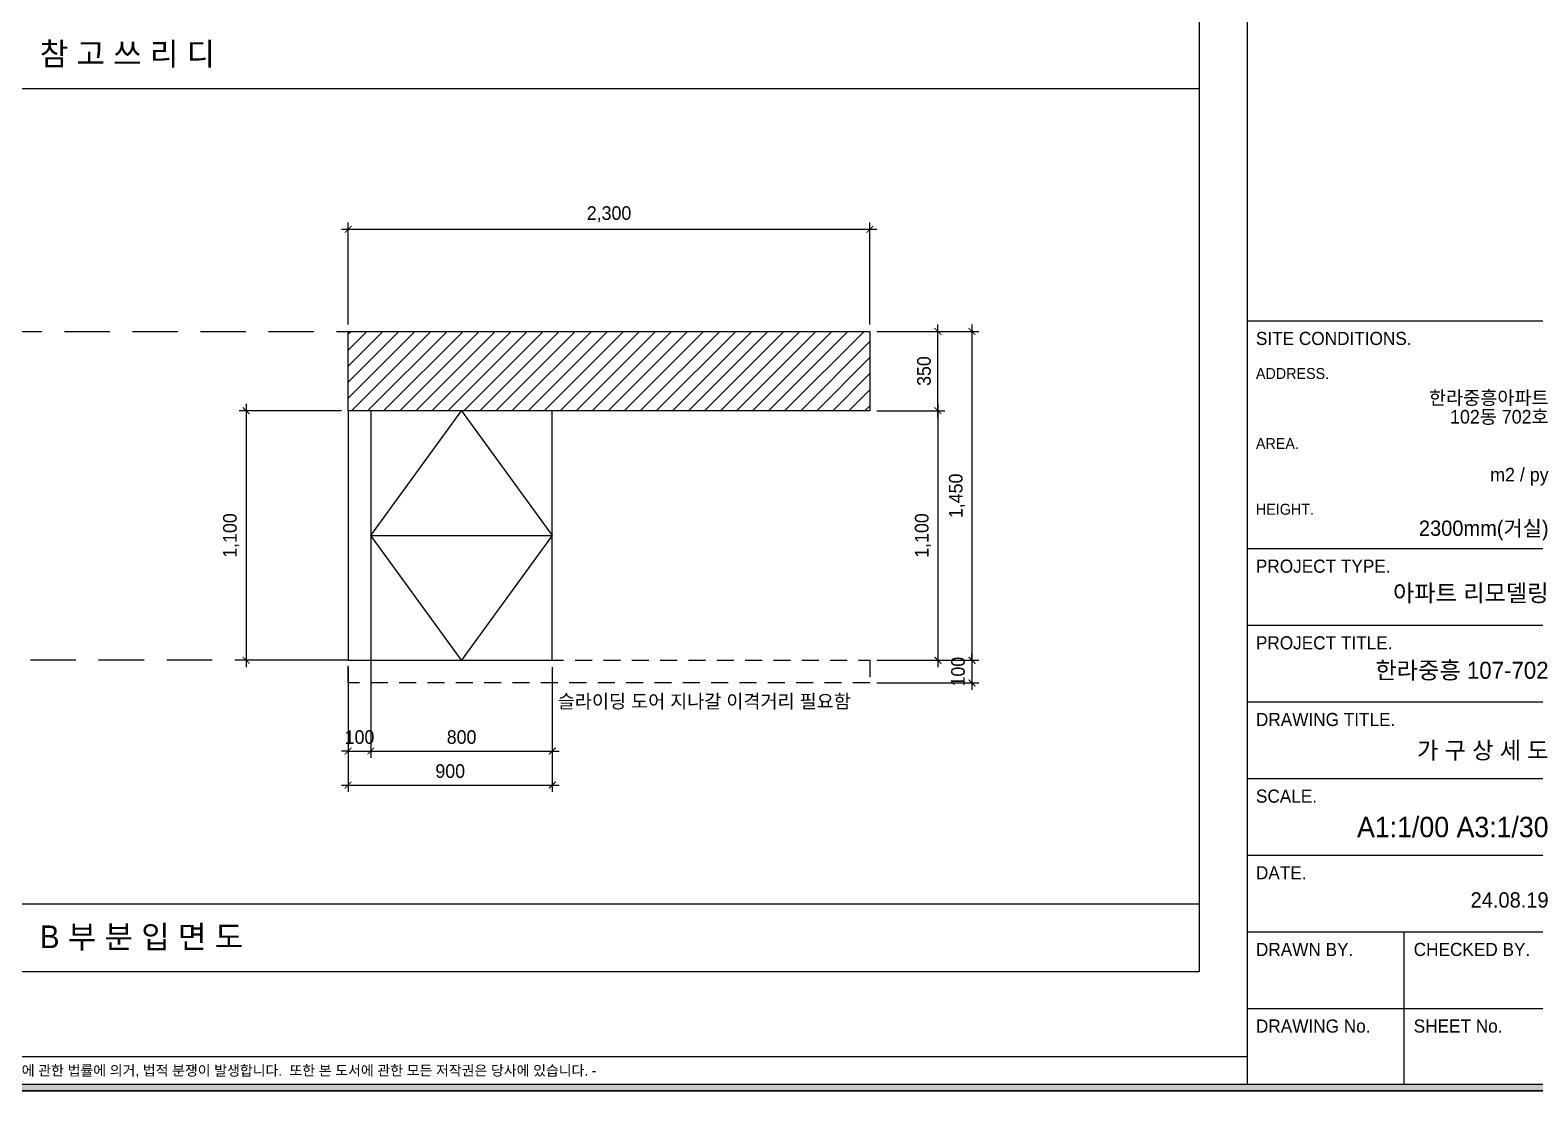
# Model space of a CAD drawing. Header units: inches. Extents: x 4374 to 164780, y 597 to 50243.
# Drawn here: x 79377 to 86011, y 25633 to 30309 of the extents above; entities that cross this region are included whole.
import ezdxf
from ezdxf.enums import TextEntityAlignment as Align

# ---------------------------------------------------------------- set-up
doc = ezdxf.new("R2010")
doc.units = ezdxf.units.IN
doc.header["$LTSCALE"] = 50
doc.header["$MEASUREMENT"] = 0
doc.header["$PDSIZE"] = 700.071425
doc.linetypes.add('DH-HID2', pattern=[1.2, 0.8, -0.4])
doc.linetypes.add('HID', pattern=[2.5, 1.5, -1])
for name, color, linetype in [('0-ELC TEXT', 7, 'Continuous'), ('03-WAL NEW', 3, 'Continuous'), ('06-FUR', 6, 'Continuous'), ('07-DIM WAL', 5, 'Continuous'), ('3.기호.계단선', 30, 'Continuous'), ('CO-BATH', 6, 'Continuous'), ('F-SYM', 7, 'Continuous'), ('FORM(YOURNAME)-11', 1, 'Continuous'), ('FORM(YOURNAME)-11 @ 1', 1, 'Continuous')]:
    doc.layers.add(name, color=color, linetype=linetype)
doc.styles.add('HY 울릉도 L', font='')
doc.styles.add('YOURNAME', font='HY울릉도M.TTF')
doc.styles.add('코레일둥고', font='Korail_Round_Gothic_Medium.ttf')
doc.styles.get('HY 울릉도 L').set_extended_font_data('HY울릉도L')
doc.dimstyles.new('30', dxfattribs={"dimscale": 30, "dimtxt": 2, "dimasz": 1, "dimexe": 1, "dimexo": 1, "dimgap": 1, "dimtad": 1, "dimdec": 0, "dimrnd": 0.05, "dimdsep": 46, "dimlunit": 6, "dimtxsty": 'HY 울릉도 L', "dimblk": 'ARCHTICK', "dimcen": 2.5, "dimdle": 1, "dimclrd": 133, "dimclre": 133, "dimclrt": 30, "dimadec": 0, "dimazin": 0, "dimtfac": 1, "dimtdec": 0, "dimtix": 1, "dimtmove": 2, "dimatfit": 3, "dimldrblk": 'ARCHTICK', "dimfxl": 0, "dimlwd": -1, "dimlwe": -1, "dimarcsym": 0})

# ---------------------------------------------------------------- blocks, each defined once
blk = doc.blocks.new('FORM-PLAN')
at = {"layer": 'FORM(YOURNAME)-11'}
h = blk.add_hatch(color=256, dxfattribs=at)
h.dxf.hatch_style = 1
h.paths.add_polyline_path([(-71444, 55115), (10556, 55115), (10556, 54915), (-71444, 54915)])
h.paths.add_polyline_path([(-71444, -2085), (10556, -2085), (10556, -2285), (-71444, -2285)])
at = {"layer": 'Defpoints', "color": 158}
for p, q in [((1346, 54915), (1346, -2085)), ((1346, -1285), (-71444, -1285))]:
    blk.add_line(p, q, dxfattribs=at)
for points in [[(-71444, -2285), (10556, -2285), (10556, 55115), (-71444, 55115)], [(-69444, 53115), (-64, 53115), (-64, 1215), (-69444, 1215)]]:
    blk.add_lwpolyline(points, close=True, dxfattribs=at)
at = {"layer": 'FORM(YOURNAME)-11', "color": 14}
for p, q in [((1346, 20344), (10556, 20344)), ((1346, 13651), (10556, 13651)), ((1346, 11398), (10556, 11398)), ((1346, 9146), (10556, 9146)), ((1346, 6893), (10556, 6893)), ((1346, 4641), (10556, 4641)), ((1346, 2388), (10556, 2388)), ((5951, 2388), (5951, -2085)), ((1346, 136), (10556, 136))]:
    blk.add_line(p, q, dxfattribs=at)
at = {"layer": 'FORM(YOURNAME)-11'}
blk.add_lwpolyline([(-71444, -2085), (10556, -2085), (10556, -2285), (-71444, -2285)], close=True, dxfattribs=at)
at = {"layer": 'FORM(YOURNAME)-11', "color": 14, "style": 'YOURNAME'}
for s, height, p in [('SITE CONDITIONS.', 386.14, (1603, 19829)), ('PROJECT TYPE.', 386.14, (1603, 13136)), ('PROJECT TITLE.', 386.14, (1603, 10883)), ('DRAWING TITLE.', 386.14, (1603, 8631)), ('SCALE.', 386.1, (1603, 6378)), ('DATE.', 386.1, (1603, 4126)), ('DRAWN BY.', 386.1, (1603, 1873)), ('CHECKED BY.', 386.14, (6240, 1873)), ('DRAWING No.', 386.14, (1603, -379)), ('SHEET No.', 386.1, (6240, -379))]:
    blk.add_text(s, height=height, dxfattribs=at).set_placement(p, align=Align.MIDDLE_LEFT)
at = {"layer": 'FORM(YOURNAME)-11', "color": 251, "style": 'YOURNAME'}
for s, p in [('ADDRESS.', (1603, 18799)), ('AREA.', (1603, 16740)), ('HEIGHT.', (1603, 14809))]:
    blk.add_text(s, height=321.8, dxfattribs=at).set_placement(p, align=Align.MIDDLE_LEFT)
at = {"layer": 'FORM(YOURNAME)-11', "color": 1, "style": 'YOURNAME'}
blk.add_text("- 본 도서는 어떠한 경우에도 무단으로 도용할 수 없으며 도용시 '지적재산권' 보호에 관한 법률에 의거, 법적 분쟁이 발생합니다.  또한 본 도서에 관한 모든 저작권은 당사에 있습니다. -", height=300, dxfattribs=at).set_placement((-32990, -1685), align=Align.MIDDLE_CENTER)
at = {"layer": 'FORM(YOURNAME)-11', "color": 3, "style": 'YOURNAME'}
for tag, height, p in [('1', 450, (9905, 18188)), ('2', 450, (9905, 17544)), ('3', 450, (9905, 16257)), ('4', 450, (9905, 14326)), ('5', 515, (9905, 12009)), ('6', 515, (9905, 9757)), ('7', 515, (9905, 7504)), ('8', 515, (9905, 5252)), ('9', 515, (9905, 2999)), ('10', 515, (5655, 811)), ('11', 515, (9905, 747)), ('12', 515, (5655, -1441)), ('13', 515, (9905, -1441))]:
    blk.add_attdef(tag, text='', height=height, dxfattribs=at).set_placement(p, align=Align.MIDDLE_RIGHT)
blk = doc.blocks.new('*U580')
at = {"layer": 'F-SYM'}
ref = blk.add_blockref('FORM-PLAN', (84541.1, 25975.3), dxfattribs=dict(at, xscale=0.15, yscale=0.15, zscale=0.15))
ref.add_attrib('4', '2300mm(거실)', dxfattribs={"layer": 'FORM(YOURNAME)-11 @ 1', "color": 3, "height": 67.5, "style": 'YOURNAME'}).set_placement((86071.8, 28113), align=Align.MIDDLE_RIGHT)
ref.add_attrib('3', ' m2 / py', dxfattribs={"layer": 'FORM(YOURNAME)-11 @ 1', "color": 3, "height": 60, "style": 'YOURNAME'}).set_placement((86071.8, 28349.2), align=Align.MIDDLE_RIGHT)
ref.add_attrib('2', '102동 702호', dxfattribs={"layer": 'FORM(YOURNAME)-11 @ 1', "color": 3, "height": 60, "style": 'YOURNAME'}).set_placement((86071.8, 28604.5), align=Align.MIDDLE_RIGHT)
ref.add_attrib('1', '한라중흥아파트', dxfattribs={"layer": 'FORM(YOURNAME)-11 @ 1', "color": 3, "height": 60, "style": 'YOURNAME'}).set_placement((86071.8, 28688.1), align=Align.MIDDLE_RIGHT)
ref.add_attrib('5', '아파트 리모델링', dxfattribs={"layer": 'FORM(YOURNAME)-11 @ 1', "color": 3, "height": 75, "style": 'YOURNAME'}).set_placement((86071.8, 27827.3), align=Align.MIDDLE_RIGHT)
ref.add_attrib('6', '한라중흥 107-702', dxfattribs={"layer": 'FORM(YOURNAME)-11 @ 1', "color": 3, "height": 75, "style": 'YOURNAME'}).set_placement((86071.8, 27486.9), align=Align.MIDDLE_RIGHT)
ref.add_attrib('7', '가 구 상 세 도', dxfattribs={"layer": 'FORM(YOURNAME)-11 @ 1', "color": 3, "height": 75, "style": 'YOURNAME'}).set_placement((86071.8, 27134.2), align=Align.MIDDLE_RIGHT)
ref.add_attrib('8', 'A1:1/00 A3:1/30', dxfattribs={"layer": 'FORM(YOURNAME)-11 @ 1', "color": 3, "height": 90, "style": 'YOURNAME'}).set_placement((86071.8, 26795.9), align=Align.MIDDLE_RIGHT)
ref.add_attrib('9', '24.08.19', dxfattribs={"layer": 'FORM(YOURNAME)-11 @ 1', "color": 3, "height": 67.5, "style": 'YOURNAME'}).set_placement((86071.8, 26474.5), align=Align.MIDDLE_RIGHT)
blk = doc.blocks.new('_ArchTick')
at = {"color": 0, "linetype": 'ByBlock', "const_width": 0.15}
blk.add_lwpolyline([(-0.5, -0.5), (0.5, 0.5)], dxfattribs=at)
blk = doc.blocks.new('*D378')
at = {"layer": '07-DIM WAL', "color": 133}
for p, q in [((80779.7, 29010.8), (80779.7, 29460.8)), ((83079.7, 29010.8), (83079.7, 29460.8)), ((80749.7, 29430.8), (83109.7, 29430.8))]:
    blk.add_line(p, q, dxfattribs=at)
at = {"layer": 'Defpoints', "color": 0}
for p in [(83079.7, 29430.8), (80779.7, 28980.8), (83079.7, 28980.8)]:
    blk.add_point(p, dxfattribs=at)
at = {"layer": '07-DIM WAL', "color": 133, "xscale": 30, "yscale": 30, "zscale": 30, "rotation": 180}
blk.add_blockref('_ArchTick', (80779.7, 29430.8), dxfattribs=at)
at = {"layer": '07-DIM WAL', "color": 133, "xscale": 30, "yscale": 30, "zscale": 30}
blk.add_blockref('_ArchTick', (83079.7, 29430.8), dxfattribs=at)
at = {"layer": '07-DIM WAL', "color": 30, "insert": (81929.7, 29496.8), "char_height": 60, "attachment_point": 5, "style": 'HY 울릉도 L'}
blk.add_mtext('2,300', dxfattribs=at)
blk = doc.blocks.new('*D379')
at = {"layer": '07-DIM WAL', "color": 133}
for p, q in [((80779.7, 27500.8), (80779.7, 26950.8)), ((81679.7, 27500.8), (81679.7, 26950.8)), ((80749.7, 26980.8), (81709.7, 26980.8))]:
    blk.add_line(p, q, dxfattribs=at)
at = {"layer": 'Defpoints', "color": 0}
for p in [(80779.7, 27530.8), (81679.7, 27530.8), (81679.7, 26980.8)]:
    blk.add_point(p, dxfattribs=at)
at = {"layer": '07-DIM WAL', "color": 133, "xscale": 30, "yscale": 30, "zscale": 30, "rotation": 180}
blk.add_blockref('_ArchTick', (80779.7, 26980.8), dxfattribs=at)
at = {"layer": '07-DIM WAL', "color": 133, "xscale": 30, "yscale": 30, "zscale": 30}
blk.add_blockref('_ArchTick', (81679.7, 26980.8), dxfattribs=at)
at = {"layer": '07-DIM WAL', "color": 30, "insert": (81229.7, 27042.1), "char_height": 60, "attachment_point": 5, "style": 'HY 울릉도 L'}
blk.add_mtext('900', dxfattribs=at)
blk = doc.blocks.new('*D380')
at = {"layer": '07-DIM WAL', "color": 133}
for p, q in [((83529.7, 29010.8), (83529.7, 27500.8)), ((83109.7, 28980.8), (83559.7, 28980.8)), ((83109.7, 27530.8), (83559.7, 27530.8))]:
    blk.add_line(p, q, dxfattribs=at)
at = {"layer": 'Defpoints', "color": 0}
for p in [(83079.7, 28980.8), (83079.7, 27530.8), (83529.7, 27530.8)]:
    blk.add_point(p, dxfattribs=at)
at = {"layer": '07-DIM WAL', "color": 133, "xscale": 30, "yscale": 30, "zscale": 30}
for p, rotation in [((83529.7, 28980.8), 90), ((83529.7, 27530.8), 270)]:
    blk.add_blockref('_ArchTick', p, dxfattribs=dict(at, rotation=rotation))
at = {"layer": '07-DIM WAL', "color": 30, "insert": (83463.8, 28255.8), "char_height": 60, "attachment_point": 5, "rotation": 90, "style": 'HY 울릉도 L'}
blk.add_mtext('1,450', dxfattribs=at)
blk = doc.blocks.new('*D381')
at = {"layer": '07-DIM WAL', "color": 133}
for p, q in [((83379.7, 28660.8), (83379.7, 27500.8)), ((83109.7, 28630.8), (83409.7, 28630.8)), ((83109.7, 27530.8), (83409.7, 27530.8))]:
    blk.add_line(p, q, dxfattribs=at)
at = {"layer": 'Defpoints', "color": 0}
for p in [(83079.7, 28630.8), (83079.7, 27530.8), (83379.7, 27530.8)]:
    blk.add_point(p, dxfattribs=at)
at = {"layer": '07-DIM WAL', "color": 133, "xscale": 30, "yscale": 30, "zscale": 30}
for p, rotation in [((83379.7, 28630.8), 90), ((83379.7, 27530.8), 270)]:
    blk.add_blockref('_ArchTick', p, dxfattribs=dict(at, rotation=rotation))
at = {"layer": '07-DIM WAL', "color": 30, "insert": (83313.8, 28080.8), "char_height": 60, "attachment_point": 5, "rotation": 90, "style": 'HY 울릉도 L'}
blk.add_mtext('1,100', dxfattribs=at)
blk = doc.blocks.new('*D382')
at = {"layer": '07-DIM WAL', "color": 133}
for p, q in [((83379.7, 28600.8), (83379.7, 29010.8)), ((83109.7, 28980.8), (83409.7, 28980.8)), ((83109.7, 28630.8), (83409.7, 28630.8))]:
    blk.add_line(p, q, dxfattribs=at)
at = {"layer": 'Defpoints', "color": 0}
for p in [(83079.7, 28980.8), (83379.7, 28980.8), (83079.7, 28630.8)]:
    blk.add_point(p, dxfattribs=at)
at = {"layer": '07-DIM WAL', "color": 133, "xscale": 30, "yscale": 30, "zscale": 30}
for p, rotation in [((83379.7, 28980.8), 90), ((83379.7, 28630.8), 270)]:
    blk.add_blockref('_ArchTick', p, dxfattribs=dict(at, rotation=rotation))
at = {"layer": '07-DIM WAL', "color": 30, "insert": (83318.4, 28805.8), "char_height": 60, "attachment_point": 5, "rotation": 90, "style": 'HY 울릉도 L'}
blk.add_mtext('350', dxfattribs=at)
blk = doc.blocks.new('*D383')
at = {"layer": '07-DIM WAL', "color": 133}
for p, q in [((80329.7, 28660.8), (80329.7, 27500.8)), ((80749.7, 28630.8), (80299.7, 28630.8)), ((80749.7, 27530.8), (80299.7, 27530.8))]:
    blk.add_line(p, q, dxfattribs=at)
at = {"layer": 'Defpoints', "color": 0}
for p in [(80779.7, 28630.8), (80329.7, 27530.8), (80779.7, 27530.8)]:
    blk.add_point(p, dxfattribs=at)
at = {"layer": '07-DIM WAL', "color": 133, "xscale": 30, "yscale": 30, "zscale": 30}
for p, rotation in [((80329.7, 28630.8), 90), ((80329.7, 27530.8), 270)]:
    blk.add_blockref('_ArchTick', p, dxfattribs=dict(at, rotation=rotation))
at = {"layer": '07-DIM WAL', "color": 30, "insert": (80263.8, 28080.8), "char_height": 60, "attachment_point": 5, "rotation": 90, "style": 'HY 울릉도 L'}
blk.add_mtext('1,100', dxfattribs=at)
blk = doc.blocks.new('*D384')
at = {"layer": '07-DIM WAL', "color": 133}
for p, q in [((80879.7, 27561.7), (80879.7, 27100.8)), ((80779.7, 27500.8), (80779.7, 27100.8)), ((80779.7, 27130.8), (80749.7, 27130.8)), ((80779.7, 27130.8), (80879.7, 27130.8)), ((80879.7, 27130.8), (80909.7, 27130.8))]:
    blk.add_line(p, q, dxfattribs=at)
at = {"layer": 'Defpoints', "color": 0}
for p in [(80879.7, 27591.7), (80779.7, 27530.8), (80879.7, 27130.8)]:
    blk.add_point(p, dxfattribs=at)
at = {"layer": '07-DIM WAL', "color": 133, "xscale": 30, "yscale": 30, "zscale": 30}
blk.add_blockref('_ArchTick', (80779.7, 27130.8), dxfattribs=at)
at = {"layer": '07-DIM WAL', "color": 133, "xscale": 30, "yscale": 30, "zscale": 30, "rotation": 180}
blk.add_blockref('_ArchTick', (80879.7, 27130.8), dxfattribs=at)
at = {"layer": '07-DIM WAL', "color": 30, "insert": (80829.7, 27192.1), "char_height": 60, "attachment_point": 5, "style": 'HY 울릉도 L'}
blk.add_mtext('100', dxfattribs=at)
blk = doc.blocks.new('*D385')
at = {"layer": '07-DIM WAL', "color": 133}
for p, q in [((80879.7, 27500.8), (80879.7, 27100.8)), ((81679.7, 27500.8), (81679.7, 27100.8)), ((80849.7, 27130.8), (81709.7, 27130.8))]:
    blk.add_line(p, q, dxfattribs=at)
at = {"layer": 'Defpoints', "color": 0}
for p in [(80879.7, 27530.8), (81679.7, 27530.8), (81679.7, 27130.8)]:
    blk.add_point(p, dxfattribs=at)
at = {"layer": '07-DIM WAL', "color": 133, "xscale": 30, "yscale": 30, "zscale": 30, "rotation": 180}
blk.add_blockref('_ArchTick', (80879.7, 27130.8), dxfattribs=at)
at = {"layer": '07-DIM WAL', "color": 133, "xscale": 30, "yscale": 30, "zscale": 30}
blk.add_blockref('_ArchTick', (81679.7, 27130.8), dxfattribs=at)
at = {"layer": '07-DIM WAL', "color": 30, "insert": (81279.7, 27192.1), "char_height": 60, "attachment_point": 5, "style": 'HY 울릉도 L'}
blk.add_mtext('800', dxfattribs=at)
blk = doc.blocks.new('*D386')
at = {"layer": '07-DIM WAL', "color": 133}
for p, q in [((83529.7, 27530.8), (83529.7, 27560.8)), ((83109.7, 27530.8), (83559.7, 27530.8)), ((83529.7, 27530.8), (83529.7, 27430.8)), ((83109.7, 27430.8), (83559.7, 27430.8)), ((83529.7, 27430.8), (83529.7, 27400.8))]:
    blk.add_line(p, q, dxfattribs=at)
at = {"layer": 'Defpoints', "color": 0}
for p in [(83079.7, 27530.8), (83079.7, 27430.8), (83529.7, 27430.8)]:
    blk.add_point(p, dxfattribs=at)
at = {"layer": '07-DIM WAL', "color": 133, "xscale": 30, "yscale": 30, "zscale": 30}
for p, rotation in [((83529.7, 27530.8), 270), ((83529.7, 27430.8), 90)]:
    blk.add_blockref('_ArchTick', p, dxfattribs=dict(at, rotation=rotation))
at = {"layer": '07-DIM WAL', "color": 30, "insert": (83468.4, 27480.8), "char_height": 60, "attachment_point": 5, "rotation": 90, "style": 'HY 울릉도 L'}
blk.add_mtext('100', dxfattribs=at)

msp = doc.modelspace()

# ---------------------------------------------------------------- hatches: boundary and pattern name
at = {"layer": '03-WAL NEW'}
h = msp.add_hatch(dxfattribs=at)
h.set_pattern_fill('_USER', color=8, scale=50, angle=45, pattern_type=0)
h.set_pattern_definition([(45, (25626.563, 14333.41), (-35.35534, 35.35534), [])])
h.paths.add_polyline_path([(83079.7, 28630.8), (80779.7, 28630.8), (80779.7, 28980.8), (83079.7, 28980.8)])

# ---------------------------------------------------------------- linework, layer by layer
at = {"layer": '06-FUR'}
for p, q in [((80879.7, 28630.8), (80879.7, 27530.8)), ((80879.7, 28080.8), (81679.7, 28080.8))]:
    msp.add_line(p, q, dxfattribs=at)
for points in [[(83079.7, 28630.8), (80779.7, 28630.8), (80779.7, 28980.8), (83079.7, 28980.8)], [(80779.7, 27530.8), (81679.7, 27530.8), (81679.7, 28630.8), (80779.7, 28630.8)]]:
    msp.add_lwpolyline(points, close=True, dxfattribs=at)
at = {"layer": '06-FUR', "color": 1}
msp.add_lwpolyline([(80879.7, 28080.8), (81279.7, 28630.8), (81679.7, 28080.8), (81279.7, 27530.8), (80879.7, 28080.8)], dxfattribs=at)
at = {"layer": '3.기호.계단선', "linetype": 'HID'}
msp.add_lwpolyline([(83079.7, 27530.8), (83079.7, 27430.8), (80779.7, 27430.8), (80779.7, 27530.8), (83079.7, 27530.8)], dxfattribs=at)
at = {"layer": 'CO-BATH', "color": 251, "linetype": 'DH-HID2', "ltscale": 5}
for p, q in [((78328.7, 28980.8), (80779.7, 28980.8)), ((80779.7, 27530.8), (78328.7, 27530.8))]:
    msp.add_line(p, q, dxfattribs=at)
at = {"layer": 'F-SYM'}
for p, q in [((84531.4, 30050.1), (74124.4, 30050.1)), ((74124.4, 26457.6), (84531.4, 26457.6))]:
    msp.add_line(p, q, dxfattribs=at)

# ---------------------------------------------------------------- block references
at = {"layer": '06-FUR'}
msp.add_blockref('*U580', (0, 0), dxfattribs=at)

# ---------------------------------------------------------------- texts
at = {"layer": '0-ELC TEXT', "style": '코레일둥고'}
for s, p in [('참 고 쓰 리 디', (79420.2, 30154.4)), ('B 부 분 입 면 도', (79420.2, 26261.9))]:
    msp.add_text(s, height=100, dxfattribs=at).set_placement(p)
at = {"layer": '3.기호.계단선', "linetype": 'HID', "style": '코레일둥고'}
msp.add_text('슬라이딩 도어 지나갈 이격거리 필요함', height=60, dxfattribs=at).set_placement((81703.8, 27319.9))

# ---------------------------------------------------------------- dimensions: what is measured, and where the dimension line sits
at = {"layer": '07-DIM WAL'}
for base, p1, p2, picture, middle in [((83079.7, 29430.8), (80779.7, 28980.8), (83079.7, 28980.8), '*D378', (81929.7, 29496.8)), ((80879.7, 27130.8), (80779.7, 27530.8), (80879.7, 27591.7), '*D384', (80829.7, 27192.1)), ((81679.7, 26980.8), (80779.7, 27530.8), (81679.7, 27530.8), '*D379', (81229.7, 27042.1)), ((81679.7, 27130.8), (80879.7, 27530.8), (81679.7, 27530.8), '*D385', (81279.7, 27192.1))]:
    dim = msp.add_linear_dim(base=base, p1=p1, p2=p2, dimstyle='30', override={"dimfxl": 1.25}, dxfattribs=at)
    dim.commit()
    dim.dimension.update_dxf_attribs({"geometry": picture, "text_midpoint": middle})
for base, p1, p2, picture, middle in [((83529.7, 27530.8), (83079.7, 28980.8), (83079.7, 27530.8), '*D380', (83463.8, 28255.8)), ((83379.7, 28980.8), (83079.7, 28630.8), (83079.7, 28980.8), '*D382', (83318.4, 28805.8)), ((80329.7, 27530.8), (80779.7, 28630.8), (80779.7, 27530.8), '*D383', (80263.8, 28080.8)), ((83379.7, 27530.8), (83079.7, 28630.8), (83079.7, 27530.8), '*D381', (83313.8, 28080.8)), ((83529.7, 27430.8), (83079.7, 27530.8), (83079.7, 27430.8), '*D386', (83468.4, 27480.8))]:
    dim = msp.add_linear_dim(base=base, p1=p1, p2=p2, angle=90, dimstyle='30', override={"dimfxl": 1.25}, dxfattribs=at)
    dim.commit()
    dim.dimension.update_dxf_attribs({"geometry": picture, "text_midpoint": middle})

doc.saveas('drawing.dxf')
